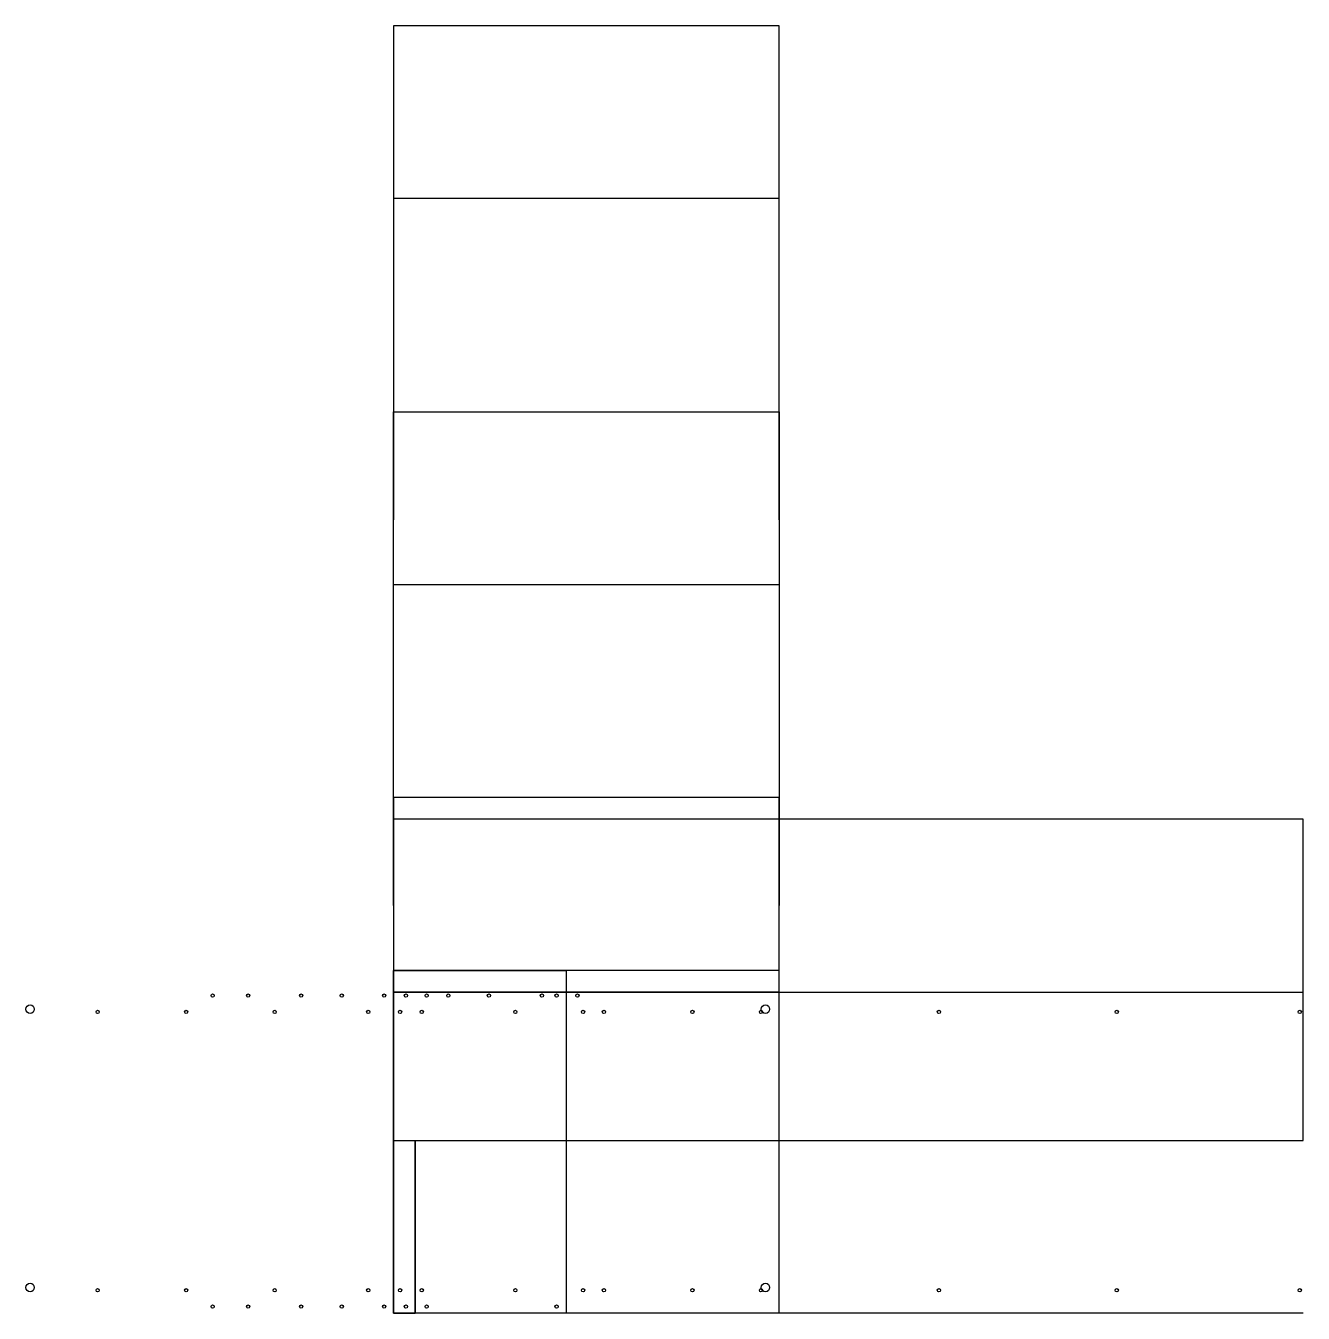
# Model space of a CAD drawing. Header units: metres. Extents: x -0.69 to 1.7, y 0 to 2.41.
import ezdxf

# ---------------------------------------------------------------- set-up
doc = ezdxf.new("R2010")
doc.units = ezdxf.units.M

msp = doc.modelspace()

# ---------------------------------------------------------------- linework, layer by layer
for points in [[(0.721, 1.8054), (0.721, 2.4054), (0, 2.4054), (0, 1.8054)], [(0.721, 1.4825), (0.721, 2.0825), (0, 2.0825), (0, 1.4825)], [(0, 1.0844), (0, 1.6844), (0.721, 1.6844), (0.721, 1.0844)], [(0, 0.7615), (0, 1.3615), (0.721, 1.3615), (0.721, 0.7615)], [(0.721, 0.3634), (0.721, 0.9634), (0, 0.9634), (0, 0.3634)], [(0, 0.3229), (1.7, 0.3229), (1.7, 0.9229), (0, 0.9229)], [(0.721, 0.3229), (0.721, 0.9229), (0, 0.9229), (0, 0.3229)], [(0.721, 0.3229), (0.721, 0.9229), (0, 0.9229), (0, 0.3229)], [(0, 0.0405), (0, 0.6405), (0.3229, 0.6405), (0.3229, 0.0405)], [(0.721, 0.0405), (0.721, 0.6405), (0, 0.6405), (0, 0.0405)], [(0, 0), (0, 0.6), (0.3229, 0.6), (0.3229, 0)], [(1.7, 0), (0, 0), (0, 0.6), (1.7, 0.6)], [(0, 0), (0, 0.6), (0.3229, 0.6), (0.3229, 0)], [(0, 0), (0, 0.6), (0.3229, 0.6), (0.3229, 0)], [(0.721, 0), (0.721, 0.6), (0, 0.6), (0, 0)], [(0.721, 0), (0.721, 0.6), (0, 0.6), (0, 0)], [(0.721, 0), (0.721, 0.6), (0, 0.6), (0, 0)], [(0.721, 0), (0.721, 0.6), (0, 0.6), (0, 0)], [(0.0405, 0.3229), (0.0405, 0), (0, 0), (0, 0.3229)], [(0.0405, 0.3229), (0.0405, 0), (0, 0), (0, 0.3229)], [(0, 0.3229), (0, 0), (0.0405, 0), (0.0405, 0.3229)], [(0, 0.3229), (0, 0), (0.0405, 0), (0.0405, 0.3229)]]:
    msp.add_lwpolyline(points)
for centre, radius in [((-0.33775, 0.5935), 0.003), ((-0.33775, 0.5935), 0.003), ((-0.33775, 0.5935), 0.003), ((-0.271375, 0.5935), 0.003), ((-0.271375, 0.5935), 0.003), ((-0.271375, 0.5935), 0.003), ((-0.172375, 0.5935), 0.003), ((-0.172375, 0.5935), 0.003), ((-0.172375, 0.5935), 0.003), ((-0.0965, 0.5935), 0.003), ((-0.0965, 0.5935), 0.003), ((-0.0965, 0.5935), 0.003), ((-0.01725, 0.5935), 0.003), ((-0.01725, 0.5935), 0.003), ((-0.01725, 0.5935), 0.003), ((-0.01725, 0.5935), 0.003), ((-0.01725, 0.5935), 0.003), ((-0.01725, 0.5935), 0.003), ((-0.01725, 0.5935), 0.003), ((-0.01725, 0.5935), 0.003), ((-0.01725, 0.5935), 0.003), ((0.02325, 0.5935), 0.003), ((0.062, 0.5935), 0.003), ((0.062, 0.5935), 0.003), ((0.062, 0.5935), 0.003), ((0.062, 0.5935), 0.003), ((0.1025, 0.5935), 0.003), ((0.178375, 0.5935), 0.003), ((0.277375, 0.5935), 0.003), ((0.3049, 0.5935), 0.003), ((0.3049, 0.5935), 0.003), ((0.3049, 0.5935), 0.003), ((0.3049, 0.5935), 0.003), ((0.34375, 0.5935), 0.003), ((-0.679, 0.568), 0.008), ((-0.679, 0.568), 0.008), ((-0.679, 0.568), 0.008), ((-0.679, 0.568), 0.008), ((-0.679, 0.568), 0.008), ((-0.552625, 0.563), 0.003), ((-0.552625, 0.563), 0.003), ((-0.552625, 0.563), 0.003), ((-0.552625, 0.563), 0.003), ((-0.552625, 0.563), 0.003), ((-0.552625, 0.563), 0.003), ((-0.552625, 0.563), 0.003), ((-0.552625, 0.563), 0.003), ((-0.552625, 0.563), 0.003), ((-0.38725, 0.563), 0.003), ((-0.38725, 0.563), 0.003), ((-0.38725, 0.563), 0.003), ((-0.38725, 0.563), 0.003), ((-0.38725, 0.563), 0.003), ((-0.38725, 0.563), 0.003), ((-0.38725, 0.563), 0.003), ((-0.38725, 0.563), 0.003), ((-0.38725, 0.563), 0.003), ((-0.221875, 0.563), 0.003), ((-0.221875, 0.563), 0.003), ((-0.221875, 0.563), 0.003), ((-0.221875, 0.563), 0.003), ((-0.221875, 0.563), 0.003), ((-0.221875, 0.563), 0.003), ((-0.221875, 0.563), 0.003), ((-0.221875, 0.563), 0.003), ((-0.221875, 0.563), 0.003), ((-0.047, 0.563), 0.003), ((-0.047, 0.563), 0.003), ((-0.047, 0.563), 0.003), ((-0.047, 0.563), 0.003), ((-0.047, 0.563), 0.003), ((-0.047, 0.563), 0.003), ((-0.047, 0.563), 0.003), ((-0.047, 0.563), 0.003), ((-0.047, 0.563), 0.003), ((0.0125, 0.563), 0.003), ((0.053, 0.563), 0.003), ((0.227875, 0.563), 0.003), ((0.3544, 0.563), 0.003), ((0.39325, 0.563), 0.003), ((0.558625, 0.563), 0.003), ((0.6868, 0.563), 0.003), ((0.695, 0.568), 0.008), ((1.0192, 0.563), 0.003), ((1.3516, 0.563), 0.003), ((1.6935, 0.563), 0.003), ((-0.679, 0.048), 0.008), ((-0.679, 0.048), 0.008), ((-0.679, 0.048), 0.008), ((-0.679, 0.048), 0.008), ((-0.679, 0.048), 0.008), ((0.695, 0.048), 0.008), ((-0.552625, 0.043), 0.003), ((-0.552625, 0.043), 0.003), ((-0.552625, 0.043), 0.003), ((-0.552625, 0.043), 0.003), ((-0.552625, 0.043), 0.003), ((-0.552625, 0.043), 0.003), ((-0.552625, 0.043), 0.003), ((-0.552625, 0.043), 0.003), ((-0.552625, 0.043), 0.003), ((-0.38725, 0.043), 0.003), ((-0.38725, 0.043), 0.003), ((-0.38725, 0.043), 0.003), ((-0.38725, 0.043), 0.003), ((-0.38725, 0.043), 0.003), ((-0.38725, 0.043), 0.003), ((-0.38725, 0.043), 0.003), ((-0.38725, 0.043), 0.003), ((-0.38725, 0.043), 0.003), ((-0.221875, 0.043), 0.003), ((-0.221875, 0.043), 0.003), ((-0.221875, 0.043), 0.003), ((-0.221875, 0.043), 0.003), ((-0.221875, 0.043), 0.003), ((-0.221875, 0.043), 0.003), ((-0.221875, 0.043), 0.003), ((-0.221875, 0.043), 0.003), ((-0.221875, 0.043), 0.003), ((-0.047, 0.043), 0.003), ((-0.047, 0.043), 0.003), ((-0.047, 0.043), 0.003), ((-0.047, 0.043), 0.003), ((-0.047, 0.043), 0.003), ((-0.047, 0.043), 0.003), ((-0.047, 0.043), 0.003), ((-0.047, 0.043), 0.003), ((-0.047, 0.043), 0.003), ((0.0125, 0.043), 0.003), ((0.053, 0.043), 0.003), ((0.227875, 0.043), 0.003), ((0.3544, 0.043), 0.003), ((0.39325, 0.043), 0.003), ((0.558625, 0.043), 0.003), ((0.6868, 0.043), 0.003), ((1.0192, 0.043), 0.003), ((1.3516, 0.043), 0.003), ((1.6935, 0.043), 0.003), ((-0.33775, 0.0125), 0.003), ((-0.33775, 0.0125), 0.003), ((-0.33775, 0.0125), 0.003), ((-0.33775, 0.0125), 0.003), ((-0.33775, 0.0125), 0.003), ((-0.33775, 0.0125), 0.003), ((-0.271375, 0.0125), 0.003), ((-0.271375, 0.0125), 0.003), ((-0.271375, 0.0125), 0.003), ((-0.271375, 0.0125), 0.003), ((-0.271375, 0.0125), 0.003), ((-0.271375, 0.0125), 0.003), ((-0.172375, 0.0125), 0.003), ((-0.172375, 0.0125), 0.003), ((-0.172375, 0.0125), 0.003), ((-0.172375, 0.0125), 0.003), ((-0.172375, 0.0125), 0.003), ((-0.172375, 0.0125), 0.003), ((-0.0965, 0.0125), 0.003), ((-0.0965, 0.0125), 0.003), ((-0.0965, 0.0125), 0.003), ((-0.0965, 0.0125), 0.003), ((-0.0965, 0.0125), 0.003), ((-0.0965, 0.0125), 0.003), ((-0.01725, 0.0125), 0.003), ((-0.01725, 0.0125), 0.003), ((-0.01725, 0.0125), 0.003), ((-0.01725, 0.0125), 0.003), ((-0.01725, 0.0125), 0.003), ((-0.01725, 0.0125), 0.003), ((-0.01725, 0.0125), 0.003), ((-0.01725, 0.0125), 0.003), ((-0.01725, 0.0125), 0.003), ((0.02325, 0.0125), 0.003), ((0.062, 0.0125), 0.003), ((0.3049, 0.0125), 0.003)]:
    msp.add_circle(centre, radius)

doc.saveas('drawing.dxf')
